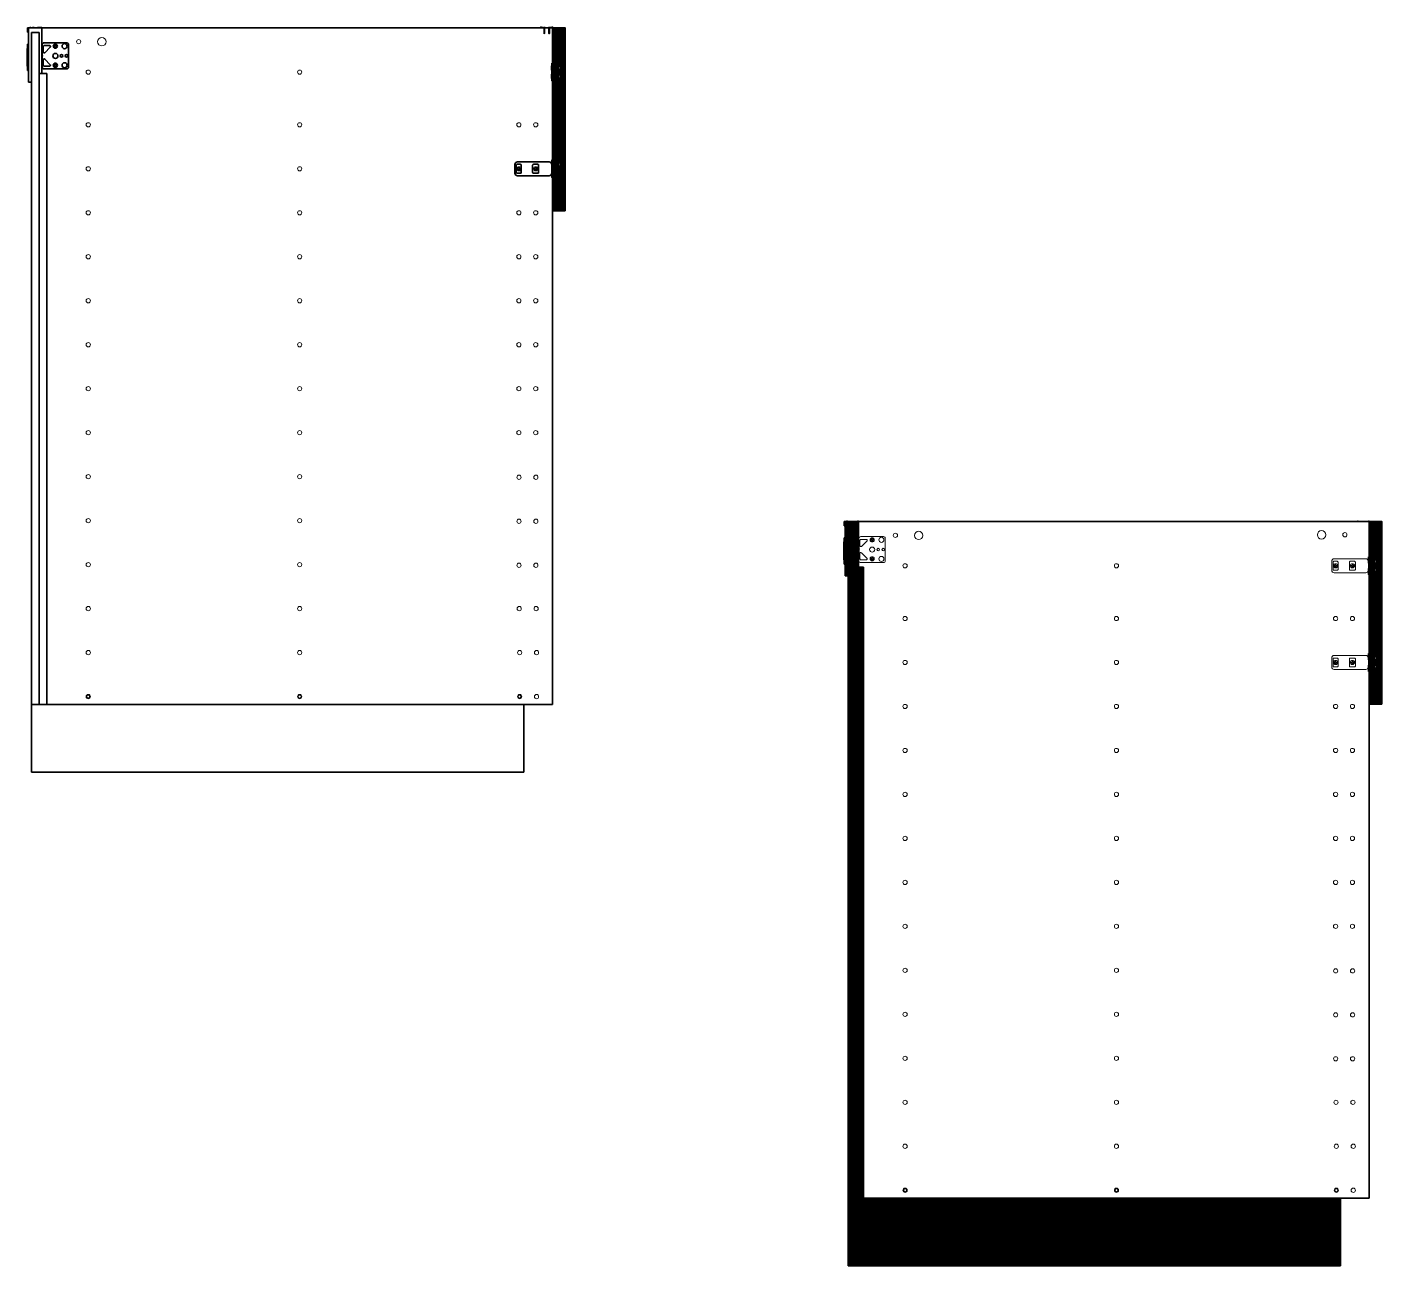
# Model space of a CAD drawing. Header units: inches. Extents: x -714 to 916, y -628 to 501.
# Drawn here: x 86.6 to 246.8, y -553.5 to -407 of the extents above; entities that cross this region are included whole.
import ezdxf

# ---------------------------------------------------------------- set-up
doc = ezdxf.new("R2010")
doc.units = ezdxf.units.IN
doc.header["$MEASUREMENT"] = 0
doc.layers.get('DEFPOINTS').update_dxf_attribs({"color": 210, "lineweight": 18})
for name, color, linetype, lineweight in [('A-ELEV-MBE', 7, 'Continuous', 18), ('A-SECT-MCUT', 7, 'Continuous', 35), ('A-SECT-MCUT1', 7, 'Continuous', 35)]:
    doc.layers.add(name, color=color, linetype=linetype, lineweight=lineweight)
doc.layers.add('SEZIONE', color=252, linetype='Continuous')
pattern_1 = [(45, (969.0459, -375.0264), (-0.7071068, 0.7071068), [])]
pattern_2 = [(45, (1065.4218, -433.3933), (-0.7071068, 0.7071068), [])]
pattern_3 = [(45, (1131.5735, -428.1243), (-0.7071068, 0.7071068), [])]

msp = doc.modelspace()

# ---------------------------------------------------------------- hatches: boundary and pattern name
at = {"layer": 'A-SECT-MCUT'}
h = msp.add_hatch(dxfattribs=at)
h.set_pattern_fill('ANSI31', color=256, scale=8, angle=360)
h.set_pattern_definition(pattern_1)
h.paths.add_polyline_path([(147.35, -407), (147.45, -407), (147.45, -407.05), (147.6, -407.05), (147.6, -407.1), (147.35, -407.1)])
h = msp.add_hatch(dxfattribs=at)
h.set_pattern_fill('ANSI31', color=256, scale=8, angle=360)
h.set_pattern_definition(pattern_1)
h.paths.add_polyline_path([(147.68, -407.03), (147.73, -407.03), (147.76, -407.06), (147.76, -407.03), (147.8, -407.03), (147.8, -407.06), (147.83, -407.03), (147.88, -407.03), (147.82, -407.08), (147.73, -407.08)])
h = msp.add_hatch(dxfattribs=at)
h.set_pattern_fill('ANSI31', color=256, scale=8, angle=360)
h.set_pattern_definition(pattern_1)
h.paths.add_polyline_path([(148.65, -407), (148.75, -407), (148.75, -407.1), (148.49, -407.1), (148.49, -407.05), (148.65, -407.05)])
at = {"layer": 'SEZIONE'}
h = msp.add_hatch(dxfattribs=at)
h.set_pattern_fill('ANSI31', color=256)
h.paths.add_polyline_path([(150.25, -407.1), (148.75, -407.1), (148.75, -411.63), (149.64, -411.63), (149.64, -411.99), (148.75, -411.99), (148.75, -412.65), (149.64, -412.65), (149.64, -413.02), (148.75, -413.02), (148.75, -413.37), (148.75, -423.06), (149.64, -423.06), (149.64, -423.42), (148.75, -423.42), (148.75, -424.8), (148.75, -428.7), (150.25, -428.7)])
h.paths.add_polyline_path([(149.34, -424.13), (149.4, -424.17), (149.4, -424.35), (149.34, -424.39), (148.82, -424.39), (148.82, -424.13), (148.82, -424.13)], flags=16)
h = msp.add_hatch(dxfattribs=at)
h.set_pattern_fill('ANSI31', color=256)
h.paths.add_polyline_path([(183.73, -466), (184.63, -466), (184.63, -470.84), (184.93, -470.84), (184.93, -465.46), (183.25, -465.46), (183.25, -465.96), (183.3, -465.96), (183.3, -465.51), (183.35, -465.51), (183.35, -465.96), (183.35, -467.37), (183.25, -467.37), (183.25, -467.87), (183.3, -467.87), (183.3, -467.42), (183.35, -467.42), (183.35, -467.87), (183.35, -470.07), (183.35, -470.46), (183.3, -470.46), (183.3, -470), (183.25, -470), (183.25, -470.5), (183.35, -470.5), (183.35, -471.86), (183.73, -471.86)])
h = msp.add_hatch(dxfattribs=at)
h.set_pattern_fill('ANSI31', color=256, scale=8, angle=360)
h.set_pattern_definition(pattern_2)
h.paths.add_polyline_path([(183.52, -465.36), (183.62, -465.36), (183.62, -465.41), (183.78, -465.41), (183.78, -465.46), (183.52, -465.46)])
h = msp.add_hatch(dxfattribs=at)
h.set_pattern_fill('ANSI31', color=256)
h.paths.add_polyline_path([(184.63, -470.84), (184.63, -466), (183.73, -466), (183.73, -545.46), (184.63, -545.46)])
h = msp.add_hatch(dxfattribs=at)
h.set_pattern_fill('ANSI31', color=256, scale=8, angle=360)
h.set_pattern_definition(pattern_2)
h.paths.add_polyline_path([(184.67, -465.41), (184.82, -465.41), (184.82, -465.36), (184.92, -465.36), (184.92, -465.46), (184.67, -465.46)])
h = msp.add_hatch(dxfattribs=at)
h.set_pattern_fill('ANSI31', color=256)
h.paths.add_polyline_path([(246.83, -465.46), (245.33, -465.46), (245.33, -469.99), (246.22, -469.99), (246.22, -470.36), (245.33, -470.36), (245.33, -471.02), (246.22, -471.02), (246.22, -471.38), (245.33, -471.38), (245.33, -471.74), (245.33, -481.42), (246.22, -481.42), (246.22, -481.79), (245.33, -481.79), (245.33, -482.45), (246.22, -482.45), (246.22, -482.81), (245.33, -482.81), (245.33, -483.17), (245.33, -487.06), (246.83, -487.06)])
h = msp.add_hatch(dxfattribs=at)
h.set_pattern_fill('ANSI31', color=256, scale=8)
h.set_pattern_definition(pattern_3)
h.paths.add_polyline_path([(183.2, -467.87), (183.25, -467.87), (183.3, -467.87), (183.3, -467.42), (183.35, -467.42), (183.35, -467.87), (183.35, -470.07), (183.35, -470.46), (183.3, -470.46), (183.3, -470), (183.25, -470), (183.2, -470)])
h = msp.add_hatch(dxfattribs=at)
h.set_pattern_fill('ANSI31', color=256, scale=8)
h.set_pattern_definition(pattern_3)
h.paths.add_polyline_path([(184.93, -468.17), (184.98, -468.17), (184.98, -468.63, -0.268684), (184.93, -468.95)])
h = msp.add_hatch(dxfattribs=at)
h.set_pattern_fill('ANSI31', color=256)
h.paths.add_polyline_path([(185.53, -470.84), (184.63, -470.84), (184.63, -545.46), (185.53, -545.46)])
h = msp.add_hatch(dxfattribs=at)
h.set_pattern_fill('ANSI31', color=256, angle=360)
h.paths.add_polyline_path([(183.73, -545.46), (241.93, -545.46), (241.93, -553.46), (183.73, -553.46)])

# ---------------------------------------------------------------- linework, layer by layer
for p, q in [((87.04, -407), (87.04, -407.05)), ((87.04, -407.05), (87.19, -407.05)), ((87.19, -407.05), (87.19, -407.1)), ((88.09, -407.05), (88.09, -407.1)), ((88.24, -407.05), (88.09, -407.05)), ((88.24, -407), (88.24, -407.05))]:
    msp.add_line(p, q)
for points in [[(87.34, -407.1), (86.94, -407.1), (86.94, -407), (87.04, -407)], [(87.61, -407.1), (87.4, -407.1)], [(87.92, -407.1), (87.61, -407.1)], [(88.24, -407), (88.34, -407), (88.34, -407.1), (87.98, -407.1)]]:
    msp.add_lwpolyline(points)
at = {"layer": 'A-ELEV-MBE'}
for p, q in [((183.52, -465.46), (183.92, -465.46)), ((183.62, -465.36), (183.62, -465.41)), ((183.62, -465.41), (183.78, -465.41)), ((183.78, -465.41), (183.78, -465.46)), ((183.85, -465.4), (184.05, -465.4)), ((183.92, -465.46), (183.85, -465.4)), ((183.9, -465.4), (183.93, -465.43)), ((184, -465.45), (183.91, -465.45)), ((183.92, -465.46), (183.92, -465.46)), ((183.93, -465.43), (183.93, -465.4)), ((183.93, -465.4), (183.97, -465.4)), ((183.97, -465.4), (183.97, -465.43)), ((183.97, -465.43), (184, -465.4)), ((184.05, -465.4), (183.98, -465.46)), ((183.98, -465.46), (184, -465.46)), ((183.98, -465.46), (183.99, -465.46)), ((184, -465.46), (184.5, -465.46)), ((184.43, -465.4), (184.63, -465.4)), ((184.5, -465.46), (184.43, -465.4)), ((184.48, -465.4), (184.51, -465.43)), ((184.58, -465.45), (184.48, -465.45)), ((184.5, -465.46), (184.5, -465.46)), ((184.51, -465.43), (184.51, -465.4)), ((184.51, -465.4), (184.55, -465.4)), ((184.55, -465.4), (184.55, -465.43)), ((184.55, -465.43), (184.58, -465.4)), ((184.63, -465.4), (184.56, -465.46)), ((184.56, -465.46), (184.56, -465.46)), ((184.67, -465.41), (184.67, -465.46)), ((184.82, -465.41), (184.67, -465.41)), ((184.82, -465.36), (184.82, -465.41)), ((243.93, -465.46), (244.33, -465.46)), ((244.03, -465.36), (244.03, -465.41)), ((244.03, -465.41), (244.18, -465.41)), ((244.18, -465.41), (244.18, -465.46)), ((244.26, -465.4), (244.46, -465.4)), ((244.33, -465.46), (244.26, -465.4)), ((244.31, -465.4), (244.34, -465.43)), ((244.41, -465.45), (244.31, -465.45)), ((244.33, -465.46), (244.33, -465.46)), ((244.34, -465.43), (244.34, -465.4)), ((244.34, -465.4), (244.38, -465.4)), ((244.38, -465.4), (244.38, -465.43)), ((244.38, -465.43), (244.41, -465.4)), ((244.46, -465.4), (244.39, -465.46)), ((244.39, -465.46), (244.41, -465.46)), ((244.39, -465.46), (244.39, -465.46)), ((244.41, -465.46), (244.91, -465.46)), ((244.84, -465.4), (245.04, -465.4)), ((244.91, -465.46), (244.84, -465.4)), ((244.89, -465.4), (244.92, -465.43)), ((244.99, -465.45), (244.89, -465.45)), ((244.91, -465.46), (244.91, -465.46)), ((244.92, -465.43), (244.92, -465.4)), ((244.92, -465.4), (244.96, -465.4)), ((244.96, -465.4), (244.96, -465.43)), ((244.96, -465.43), (244.99, -465.4)), ((245.04, -465.4), (244.97, -465.46)), ((244.97, -465.46), (244.97, -465.46)), ((245.08, -465.41), (245.08, -465.46)), ((245.23, -465.41), (245.08, -465.41)), ((245.23, -465.36), (245.23, -465.41)), ((186.5, -467.58), (186.39, -467.58)), ((186.39, -467.58), (186.39, -467.66)), ((186.39, -467.66), (186.5, -467.66)), ((186.5, -467.58), (186.5, -467.46)), ((186.5, -467.46), (186.55, -467.46)), ((186.5, -467.78), (186.5, -467.66)), ((186.58, -467.78), (186.5, -467.78)), ((186.55, -467.46), (186.59, -467.46)), ((186.59, -467.78), (186.58, -467.78)), ((186.59, -467.46), (186.59, -467.58)), ((186.71, -467.58), (186.59, -467.58)), ((186.59, -467.66), (186.59, -467.78)), ((186.59, -467.66), (186.71, -467.66)), ((186.71, -467.62), (186.71, -467.58)), ((186.71, -467.66), (186.71, -467.6)), ((186.5, -469.82), (186.39, -469.82)), ((186.39, -469.82), (186.39, -469.9)), ((186.39, -469.9), (186.5, -469.9)), ((186.5, -469.82), (186.5, -469.7)), ((186.5, -469.7), (186.55, -469.7)), ((186.5, -470.02), (186.5, -469.9)), ((186.58, -470.02), (186.5, -470.02)), ((186.55, -469.7), (186.59, -469.7)), ((186.59, -470.02), (186.58, -470.02)), ((186.59, -469.7), (186.59, -469.82)), ((186.71, -469.82), (186.59, -469.82)), ((186.59, -469.9), (186.59, -470.02)), ((186.59, -469.9), (186.71, -469.9)), ((186.71, -469.86), (186.71, -469.82)), ((186.71, -469.9), (186.71, -469.84)), ((241.31, -470.65), (241.19, -470.65)), ((241.19, -470.65), (241.19, -470.73)), ((241.19, -470.73), (241.31, -470.73)), ((241.31, -470.65), (241.31, -470.53)), ((241.31, -470.53), (241.36, -470.53)), ((241.31, -470.85), (241.31, -470.73)), ((241.39, -470.85), (241.31, -470.85)), ((241.36, -470.53), (241.4, -470.53)), ((241.4, -470.85), (241.39, -470.85)), ((241.4, -470.53), (241.4, -470.65)), ((241.52, -470.65), (241.4, -470.65)), ((241.4, -470.73), (241.4, -470.85)), ((241.4, -470.73), (241.52, -470.73)), ((241.52, -470.69), (241.52, -470.65)), ((241.52, -470.73), (241.52, -470.67)), ((243.31, -470.65), (243.19, -470.65)), ((243.19, -470.65), (243.19, -470.73)), ((243.19, -470.73), (243.31, -470.73)), ((243.31, -470.65), (243.31, -470.53)), ((243.31, -470.53), (243.36, -470.53)), ((243.31, -470.85), (243.31, -470.73)), ((243.39, -470.85), (243.31, -470.85)), ((243.36, -470.53), (243.4, -470.53)), ((243.4, -470.85), (243.39, -470.85)), ((243.4, -470.53), (243.4, -470.65)), ((243.52, -470.65), (243.4, -470.65)), ((243.4, -470.73), (243.4, -470.85)), ((243.4, -470.73), (243.52, -470.73)), ((243.52, -470.69), (243.52, -470.65)), ((243.52, -470.73), (243.52, -470.67)), ((241.31, -482.08), (241.19, -482.08)), ((241.19, -482.08), (241.19, -482.16)), ((241.19, -482.16), (241.31, -482.16)), ((241.31, -482.08), (241.31, -481.96)), ((241.31, -481.96), (241.36, -481.96)), ((241.31, -482.28), (241.31, -482.16)), ((241.36, -481.96), (241.4, -481.96)), ((241.4, -481.96), (241.4, -482.08)), ((241.52, -482.08), (241.4, -482.08)), ((241.4, -482.16), (241.4, -482.28)), ((241.4, -482.16), (241.52, -482.16)), ((241.52, -482.12), (241.52, -482.08)), ((241.52, -482.16), (241.52, -482.1)), ((243.31, -482.08), (243.19, -482.08)), ((243.19, -482.08), (243.19, -482.16)), ((243.19, -482.16), (243.31, -482.16)), ((243.31, -482.08), (243.31, -481.96)), ((243.31, -481.96), (243.36, -481.96)), ((243.31, -482.28), (243.31, -482.16)), ((243.36, -481.96), (243.4, -481.96)), ((243.4, -481.96), (243.4, -482.08)), ((243.52, -482.08), (243.4, -482.08)), ((243.4, -482.16), (243.4, -482.28)), ((243.4, -482.16), (243.52, -482.16)), ((243.52, -482.12), (243.52, -482.08)), ((243.52, -482.16), (243.52, -482.1)), ((241.39, -482.28), (241.31, -482.28)), ((241.4, -482.28), (241.39, -482.28)), ((243.39, -482.28), (243.31, -482.28)), ((243.4, -482.28), (243.39, -482.28))]:
    msp.add_line(p, q, dxfattribs=at)
for points in [[(183.92, -465.46), (183.52, -465.46), (183.52, -465.36), (183.62, -465.36)], [(184.2, -465.46), (183.98, -465.46)], [(184.5, -465.46), (184.2, -465.46)], [(184.82, -465.36), (184.92, -465.36), (184.92, -465.46), (184.56, -465.46)], [(244.33, -465.46), (243.93, -465.46), (243.93, -465.36), (244.03, -465.36)], [(244.6, -465.46), (244.39, -465.46)], [(244.91, -465.46), (244.6, -465.46)], [(245.23, -465.36), (245.33, -465.36), (245.33, -465.46), (244.97, -465.46)]]:
    msp.add_lwpolyline(points, dxfattribs=at)
for points in [[(185.19, -467.23), (187.9, -467.23, -0.414214), (188.1, -467.43), (188.1, -470.11, -0.414214), (187.9, -470.31), (185.19, -470.31, -0.414214), (184.99, -470.11), (184.99, -467.43, -0.414214)], [(185.11, -468.32), (185.11, -467.66, -0.414214), (185.21, -467.56), (185.87, -467.56, -0.668179), (185.94, -467.73), (185.28, -468.39, -0.668179)], [(185.11, -469.22), (185.11, -469.88, 0.414214), (185.21, -469.98), (185.87, -469.98, 0.668179), (185.94, -469.81), (185.28, -469.15, 0.668179)], [(241.19, -469.86), (244.93, -469.86, -0.414214), (245.23, -470.16), (245.23, -471.21, -0.414214), (244.93, -471.51), (241.19, -471.51, -0.414214), (240.89, -471.21), (240.89, -470.16, -0.414214)], [(241.15, -470.16), (241.54, -470.16, -0.414214), (241.64, -470.26), (241.64, -471.12, -0.414214), (241.54, -471.22), (241.15, -471.22, -0.414214), (241.05, -471.12), (241.05, -470.26, -0.414214)], [(243.09, -470.16), (243.59, -470.16, -0.414214), (243.69, -470.26), (243.69, -471.12, -0.414214), (243.59, -471.22), (243.09, -471.22, -0.414214), (242.99, -471.12), (242.99, -470.26, -0.414214)], [(241.19, -481.29), (244.93, -481.29, -0.414214), (245.23, -481.59), (245.23, -482.64, -0.414214), (244.93, -482.94), (241.19, -482.94, -0.414214), (240.89, -482.64), (240.89, -481.59, -0.414214)], [(241.15, -481.59), (241.54, -481.59, -0.414214), (241.64, -481.69), (241.64, -482.55, -0.414214), (241.54, -482.65), (241.15, -482.65, -0.414214), (241.05, -482.55), (241.05, -481.69, -0.414214)], [(243.09, -481.59), (243.59, -481.59, -0.414214), (243.69, -481.69), (243.69, -482.55, -0.414214), (243.59, -482.65), (243.09, -482.65, -0.414214), (242.99, -482.55), (242.99, -481.69, -0.414214)]]:
    msp.add_lwpolyline(points, format="xyb", close=True, dxfattribs=at)
for centre, radius in [((92.71, -408.72), 0.25), ((95.46, -408.72), 0.5), ((93.85, -412.32), 0.25), ((118.85, -412.32), 0.25), ((93.85, -418.55), 0.25), ((118.85, -418.55), 0.25), ((144.77, -418.55), 0.25), ((146.77, -418.55), 0.25), ((93.85, -423.75), 0.25), ((118.85, -423.75), 0.25), ((144.77, -423.75), 0.25), ((146.77, -423.75), 0.25), ((93.85, -428.95), 0.25), ((118.85, -428.95), 0.25), ((144.77, -428.95), 0.25), ((146.77, -428.95), 0.25), ((93.85, -434.15), 0.25), ((118.85, -434.15), 0.25), ((144.77, -434.15), 0.25), ((146.77, -434.15), 0.25), ((93.85, -439.35), 0.25), ((118.85, -439.35), 0.25), ((144.77, -439.35), 0.25), ((146.77, -439.35), 0.25), ((93.85, -444.55), 0.25), ((118.85, -444.55), 0.25), ((144.77, -444.55), 0.25), ((146.77, -444.55), 0.25), ((93.85, -449.75), 0.25), ((118.85, -449.75), 0.25), ((144.77, -449.75), 0.25), ((146.77, -449.75), 0.25), ((93.85, -454.95), 0.25), ((118.85, -454.95), 0.25), ((144.77, -454.95), 0.25), ((146.77, -454.95), 0.25), ((93.85, -460.15), 0.25), ((118.85, -460.15), 0.25), ((144.78, -460.22), 0.25), ((146.78, -460.22), 0.25), ((93.85, -465.35), 0.25), ((118.85, -465.35), 0.25), ((144.78, -465.42), 0.25), ((146.78, -465.42), 0.25), ((186.55, -467.62), 0.25), ((187.64, -467.62), 0.3), ((189.3, -467.09), 0.25), ((192.05, -467.09), 0.5), ((239.7, -467.02), 0.5), ((242.45, -467.02), 0.25), ((186.55, -468.77), 0.3), ((187.27, -468.77), 0.15), ((187.86, -468.77), 0.15), ((93.85, -470.55), 0.25), ((118.85, -470.55), 0.25), ((144.78, -470.62), 0.25), ((146.78, -470.62), 0.25), ((186.55, -469.86), 0.25), ((187.64, -469.88), 0.3), ((190.44, -470.69), 0.25), ((215.44, -470.69), 0.25), ((241.35, -470.69), 0.25), ((243.35, -470.69), 0.25), ((93.85, -475.75), 0.25), ((118.85, -475.75), 0.25), ((144.81, -475.75), 0.25), ((146.81, -475.75), 0.25), ((190.44, -476.92), 0.25), ((215.44, -476.92), 0.25), ((241.35, -476.92), 0.25), ((243.35, -476.92), 0.25), ((93.85, -480.95), 0.25), ((118.85, -480.95), 0.25), ((144.86, -480.95), 0.25), ((146.86, -480.95), 0.25), ((190.44, -482.12), 0.25), ((215.44, -482.12), 0.25), ((241.35, -482.12), 0.25), ((243.35, -482.12), 0.25), ((93.85, -486.15), 0.25), ((93.85, -486.15), 0.17), ((118.85, -486.15), 0.25), ((118.85, -486.15), 0.17), ((144.86, -486.15), 0.25), ((144.86, -486.15), 0.17), ((146.86, -486.15), 0.25), ((190.44, -487.32), 0.25), ((215.44, -487.32), 0.25), ((241.35, -487.32), 0.25), ((243.35, -487.32), 0.25), ((190.44, -492.52), 0.25), ((215.44, -492.52), 0.25), ((241.35, -492.52), 0.25), ((243.35, -492.52), 0.25), ((190.44, -497.72), 0.25), ((215.44, -497.72), 0.25), ((241.35, -497.72), 0.25), ((243.35, -497.72), 0.25), ((190.44, -502.92), 0.25), ((215.44, -502.92), 0.25), ((241.35, -502.92), 0.25), ((243.35, -502.92), 0.25), ((190.44, -508.12), 0.25), ((215.44, -508.12), 0.25), ((241.35, -508.12), 0.25), ((243.35, -508.12), 0.25), ((190.44, -513.32), 0.25), ((215.44, -513.32), 0.25), ((241.35, -513.32), 0.25), ((243.35, -513.32), 0.25), ((190.44, -518.52), 0.25), ((215.44, -518.52), 0.25), ((241.36, -518.58), 0.25), ((243.36, -518.58), 0.25), ((190.44, -523.72), 0.25), ((215.44, -523.72), 0.25), ((241.36, -523.78), 0.25), ((243.36, -523.78), 0.25), ((190.44, -528.92), 0.25), ((215.44, -528.92), 0.25), ((241.36, -528.98), 0.25), ((243.36, -528.98), 0.25), ((190.44, -534.12), 0.25), ((215.44, -534.12), 0.25), ((241.4, -534.12), 0.25), ((243.4, -534.12), 0.25), ((190.44, -539.32), 0.25), ((215.44, -539.32), 0.25), ((241.44, -539.32), 0.25), ((243.44, -539.32), 0.25), ((190.44, -544.52), 0.25), ((190.44, -544.52), 0.17), ((215.44, -544.52), 0.25), ((215.44, -544.52), 0.17), ((241.44, -544.52), 0.25), ((241.44, -544.52), 0.17), ((243.44, -544.52), 0.25)]:
    msp.add_circle(centre, radius, dxfattribs=at)
at = {"layer": 'A-SECT-MCUT'}
for p, q in [((86.67, -407.1), (86.67, -407.6)), ((86.67, -407.1), (88.35, -407.1)), ((86.67, -407.6), (86.77, -407.6)), ((86.67, -407.6), (86.72, -407.6)), ((86.72, -407.6), (86.72, -407.14)), ((86.72, -407.14), (86.77, -407.14)), ((86.77, -407.14), (86.77, -407.6)), ((86.77, -407.6), (86.77, -409.01)), ((86.94, -407.1), (87.34, -407.1)), ((87.15, -495.1), (87.15, -407.64)), ((87.15, -407.64), (88.05, -407.64)), ((87.15, -407.91), (87.15, -413.49)), ((87.4, -407.1), (87.42, -407.1)), ((87.42, -407.1), (87.92, -407.1)), ((88.18, -407.1), (148.75, -407.1)), ((88.35, -407.1), (88.35, -412.48)), ((147.35, -407.1), (147.75, -407.1)), ((147.45, -407), (147.45, -407.05)), ((147.45, -407.05), (147.6, -407.05)), ((147.6, -407.05), (147.6, -407.1)), ((147.68, -407.03), (147.88, -407.03)), ((147.75, -407.1), (147.68, -407.03)), ((147.73, -407.03), (147.76, -407.06)), ((147.82, -407.08), (147.73, -407.08)), ((147.73, -407.08), (147.83, -407.14)), ((147.73, -407.12), (147.83, -407.18)), ((147.73, -407.16), (147.83, -407.21)), ((147.73, -407.19), (147.83, -407.25)), ((147.73, -407.23), (147.83, -407.29)), ((147.73, -407.26), (147.83, -407.32)), ((147.73, -407.3), (147.83, -407.36)), ((147.73, -407.34), (147.83, -407.39)), ((147.73, -407.37), (147.83, -407.43)), ((147.73, -407.41), (147.83, -407.47)), ((147.73, -407.44), (147.83, -407.5)), ((147.73, -407.48), (147.83, -407.54)), ((147.73, -407.52), (147.83, -407.57)), ((147.73, -407.55), (147.83, -407.61)), ((147.73, -407.59), (147.83, -407.65)), ((147.73, -407.63), (147.83, -407.68)), ((147.73, -407.66), (147.83, -407.72)), ((147.73, -407.7), (147.83, -407.76)), ((147.74, -407.1), (147.75, -407.1)), ((147.75, -407.1), (147.75, -407.76)), ((147.75, -407.76), (147.78, -407.78)), ((147.76, -407.06), (147.76, -407.03)), ((147.76, -407.03), (147.8, -407.03)), ((147.81, -407.76), (147.78, -407.78)), ((147.8, -407.03), (147.8, -407.06)), ((147.8, -407.06), (147.83, -407.03)), ((147.88, -407.03), (147.81, -407.1)), ((147.81, -407.1), (147.82, -407.1)), ((147.81, -407.1), (147.81, -407.1)), ((147.81, -407.1), (147.81, -407.76)), ((147.82, -407.1), (148.33, -407.1)), ((148.26, -407.03), (148.46, -407.03)), ((148.33, -407.1), (148.26, -407.03)), ((148.3, -407.03), (148.34, -407.06)), ((148.4, -407.08), (148.31, -407.08)), ((148.31, -407.08), (148.4, -407.14)), ((148.31, -407.12), (148.4, -407.18)), ((148.31, -407.16), (148.4, -407.21)), ((148.31, -407.19), (148.4, -407.25)), ((148.31, -407.23), (148.4, -407.29)), ((148.31, -407.26), (148.4, -407.32)), ((148.31, -407.3), (148.4, -407.36)), ((148.31, -407.34), (148.4, -407.39)), ((148.31, -407.37), (148.4, -407.43)), ((148.31, -407.41), (148.4, -407.47)), ((148.31, -407.44), (148.4, -407.5)), ((148.31, -407.48), (148.4, -407.54)), ((148.31, -407.52), (148.4, -407.57)), ((148.31, -407.55), (148.4, -407.61)), ((148.31, -407.59), (148.4, -407.65)), ((148.31, -407.63), (148.4, -407.68)), ((148.31, -407.66), (148.4, -407.72)), ((148.31, -407.7), (148.4, -407.76)), ((148.32, -407.1), (148.33, -407.1)), ((148.33, -407.1), (148.33, -407.76)), ((148.33, -407.76), (148.35, -407.78)), ((148.34, -407.06), (148.34, -407.03)), ((148.34, -407.03), (148.38, -407.03)), ((148.38, -407.76), (148.35, -407.78)), ((148.46, -407.03), (148.38, -407.1)), ((148.38, -407.03), (148.38, -407.06)), ((148.38, -407.06), (148.41, -407.03)), ((148.38, -407.1), (148.39, -407.1)), ((148.38, -407.1), (148.38, -407.76)), ((148.49, -407.05), (148.49, -407.1)), ((148.65, -407.05), (148.49, -407.05)), ((148.65, -407), (148.65, -407.05)), ((148.75, -407.1), (148.75, -487.1)), ((86.67, -409.51), (86.62, -409.51)), ((86.62, -409.51), (86.62, -411.63)), ((86.67, -409.01), (86.67, -409.51)), ((86.67, -409.01), (86.77, -409.01)), ((86.67, -409.51), (86.72, -409.51)), ((86.72, -409.51), (86.72, -409.05)), ((86.72, -409.05), (86.77, -409.05)), ((86.77, -409.05), (86.77, -409.51)), ((86.77, -409.51), (86.77, -411.7)), ((88.35, -409.81), (88.4, -409.81)), ((88.4, -409.81), (88.4, -410.26)), ((86.62, -411.63), (86.67, -411.63)), ((86.67, -411.63), (86.67, -412.13)), ((86.67, -411.63), (86.72, -411.63)), ((86.72, -412.09), (86.72, -411.63)), ((86.77, -411.7), (86.77, -412.09)), ((88.41, -410.34), (88.35, -410.34)), ((88.41, -410.4), (88.35, -410.4)), ((88.4, -411.45), (88.35, -411.45)), ((88.4, -410.49), (88.4, -411.45)), ((148.62, -411.56), (148.62, -412.07)), ((148.75, -411.69), (148.62, -411.56)), ((148.62, -411.69), (148.71, -411.76)), ((148.75, -411.69), (148.75, -411.94)), ((148.82, -411.69), (148.75, -411.69)), ((148.79, -411.99), (149, -411.63)), ((148.82, -411.94), (148.82, -411.69)), ((149.34, -411.69), (148.82, -411.69)), ((148.9, -411.99), (149.11, -411.63)), ((149, -411.99), (149.21, -411.63)), ((149.1, -411.99), (149.31, -411.63)), ((149.34, -411.94), (149.34, -411.69)), ((149.34, -411.69), (149.4, -411.72)), ((149.4, -411.72), (149.4, -411.91)), ((86.67, -412.13), (86.72, -412.13)), ((86.67, -412.13), (86.77, -412.13)), ((86.72, -412.09), (86.77, -412.09)), ((86.77, -412.13), (86.77, -413.49)), ((87.15, -413.2), (87.15, -412.7)), ((88.95, -412.48), (88.05, -412.48)), ((88.35, -412.48), (88.05, -412.48)), ((148.71, -411.76), (148.62, -411.76)), ((148.62, -411.76), (148.62, -411.87)), ((148.62, -411.87), (148.71, -411.87)), ((148.71, -411.87), (148.62, -411.94)), ((148.62, -412.07), (148.75, -411.94)), ((148.62, -412.57), (148.62, -413.08)), ((148.75, -412.7), (148.62, -412.57)), ((148.62, -412.7), (148.71, -412.78)), ((148.71, -412.78), (148.62, -412.78)), ((148.62, -412.78), (148.62, -412.88)), ((148.62, -412.88), (148.71, -412.88)), ((148.71, -412.88), (148.62, -412.96)), ((148.62, -413.08), (148.75, -412.96)), ((148.75, -411.94), (148.82, -411.94)), ((148.75, -412.96), (148.75, -412.7)), ((148.75, -412.7), (148.82, -412.7)), ((148.82, -412.96), (148.75, -412.96)), ((148.79, -412.65), (149, -413.02)), ((148.82, -411.94), (149.34, -411.94)), ((148.82, -412.7), (148.82, -412.96)), ((148.82, -412.7), (149.34, -412.7)), ((149.34, -412.96), (148.82, -412.96)), ((148.9, -412.65), (149.11, -413.02)), ((149, -412.65), (149.21, -413.02)), ((149.1, -412.65), (149.31, -413.02)), ((149.34, -411.94), (149.4, -411.91)), ((149.34, -412.7), (149.34, -412.96)), ((149.34, -412.7), (149.4, -412.74)), ((149.34, -412.96), (149.4, -412.92)), ((149.4, -412.92), (149.4, -412.74)), ((86.77, -413.49), (87.15, -413.49)), ((148.62, -423.1), (148.62, -422.99)), ((148.62, -422.99), (148.75, -423.12)), ((148.62, -424.51), (148.75, -424.39)), ((148.62, -424.4), (148.62, -424.51)), ((148.71, -423.19), (148.63, -423.12)), ((148.71, -424.31), (148.63, -424.38)), ((148.64, -423.19), (148.71, -423.19)), ((148.64, -424.31), (148.71, -424.31)), ((148.65, -423.35), (148.71, -423.3)), ((148.71, -423.3), (148.65, -423.3)), ((148.75, -423.37), (148.65, -423.47)), ((148.75, -424.13), (148.65, -424.03)), ((148.65, -424.15), (148.71, -424.21)), ((148.71, -424.21), (148.65, -424.21)), ((148.75, -423.12), (148.75, -423.37)), ((148.82, -423.12), (148.75, -423.12)), ((148.75, -423.37), (148.82, -423.37)), ((148.75, -424.39), (148.75, -424.13)), ((148.75, -424.13), (148.82, -424.13)), ((148.82, -424.39), (148.75, -424.39)), ((148.79, -423.42), (149, -423.06)), ((148.79, -424.08), (149, -424.45)), ((148.82, -423.37), (148.82, -423.12)), ((149.34, -423.12), (148.82, -423.12)), ((148.82, -423.37), (149.34, -423.37)), ((148.82, -424.13), (148.82, -424.39)), ((148.82, -424.13), (149.34, -424.13)), ((149.34, -424.39), (148.82, -424.39)), ((148.9, -423.42), (149.11, -423.06)), ((148.9, -424.08), (149.11, -424.45)), ((149, -423.42), (149.21, -423.06)), ((149, -424.08), (149.21, -424.45)), ((149.1, -423.42), (149.31, -423.06)), ((149.1, -424.08), (149.31, -424.45)), ((149.34, -423.37), (149.34, -423.12)), ((149.34, -423.12), (149.4, -423.15)), ((149.34, -423.37), (149.4, -423.34)), ((149.34, -424.13), (149.34, -424.39)), ((149.34, -424.13), (149.4, -424.17)), ((149.34, -424.39), (149.4, -424.35)), ((149.4, -423.15), (149.4, -423.34)), ((149.4, -424.35), (149.4, -424.17)), ((183.25, -465.46), (183.25, -465.96)), ((183.25, -465.46), (184.93, -465.46)), ((183.25, -465.96), (183.35, -465.96)), ((183.25, -465.96), (183.3, -465.96)), ((183.3, -465.96), (183.3, -465.51)), ((183.3, -465.51), (183.35, -465.51)), ((183.35, -465.51), (183.35, -465.96)), ((183.35, -465.96), (183.35, -467.37)), ((183.73, -553.46), (183.73, -466)), ((183.73, -466), (184.63, -466)), ((184.77, -465.46), (245.33, -465.46)), ((184.93, -465.46), (184.93, -470.84)), ((245.33, -465.46), (245.33, -545.46)), ((183.25, -467.37), (183.25, -467.87)), ((183.25, -467.37), (183.35, -467.37)), ((183.3, -467.87), (183.3, -467.42)), ((183.3, -467.42), (183.35, -467.42)), ((183.35, -467.42), (183.35, -467.87)), ((183.73, -466.27), (183.73, -471.86)), ((183.25, -467.87), (183.2, -467.87)), ((183.2, -467.87), (183.2, -470)), ((183.25, -467.87), (183.3, -467.87)), ((183.35, -467.87), (183.35, -470.07)), ((184.93, -468.17), (184.98, -468.17)), ((184.99, -468.71), (184.93, -468.71)), ((184.99, -468.77), (184.93, -468.77)), ((184.98, -468.17), (184.98, -468.63)), ((184.98, -468.86), (184.98, -469.82)), ((183.2, -470), (183.25, -470)), ((183.25, -470), (183.25, -470.5)), ((183.25, -470), (183.3, -470)), ((183.25, -470.5), (183.3, -470.5)), ((183.25, -470.5), (183.35, -470.5)), ((183.3, -470.46), (183.3, -470)), ((183.3, -470.46), (183.35, -470.46)), ((183.35, -470.07), (183.35, -470.46)), ((183.35, -470.5), (183.35, -471.86)), ((185.53, -470.84), (184.63, -470.84)), ((184.93, -470.84), (184.63, -470.84)), ((184.98, -469.82), (184.93, -469.82)), ((245.2, -470.04), (245.2, -469.93)), ((245.2, -469.93), (245.33, -470.05)), ((245.3, -470.13), (245.21, -470.06)), ((245.23, -470.13), (245.3, -470.13)), ((245.23, -470.29), (245.3, -470.23)), ((245.3, -470.23), (245.23, -470.23)), ((245.33, -470.31), (245.23, -470.41)), ((245.33, -471.07), (245.23, -470.97)), ((245.33, -470.05), (245.33, -470.31)), ((245.41, -470.05), (245.33, -470.05)), ((245.33, -470.31), (245.41, -470.31)), ((245.38, -470.36), (245.59, -469.99)), ((245.38, -471.02), (245.59, -471.38)), ((245.41, -470.31), (245.41, -470.05)), ((245.92, -470.05), (245.41, -470.05)), ((245.41, -470.31), (245.92, -470.31)), ((245.48, -470.36), (245.69, -469.99)), ((245.48, -471.02), (245.69, -471.38)), ((245.58, -470.36), (245.79, -469.99)), ((245.58, -471.02), (245.79, -471.38)), ((245.69, -470.36), (245.9, -469.99)), ((245.69, -471.02), (245.9, -471.38)), ((245.92, -470.31), (245.92, -470.05)), ((245.92, -470.05), (245.98, -470.09)), ((245.92, -470.31), (245.98, -470.27)), ((245.98, -470.09), (245.98, -470.27)), ((183.35, -471.86), (183.73, -471.86)), ((183.73, -471.56), (183.73, -471.06)), ((245.2, -471.45), (245.33, -471.32)), ((245.2, -471.34), (245.2, -471.45)), ((245.3, -471.25), (245.21, -471.32)), ((245.23, -471.09), (245.3, -471.14)), ((245.3, -471.14), (245.23, -471.14)), ((245.23, -471.25), (245.3, -471.25)), ((245.33, -471.32), (245.33, -471.07)), ((245.33, -471.07), (245.41, -471.07)), ((245.41, -471.32), (245.33, -471.32)), ((245.41, -471.07), (245.41, -471.32)), ((245.41, -471.07), (245.92, -471.07)), ((245.92, -471.32), (245.41, -471.32)), ((245.92, -471.07), (245.92, -471.32)), ((245.92, -471.07), (245.98, -471.1)), ((245.92, -471.32), (245.98, -471.29)), ((245.98, -471.29), (245.98, -471.1)), ((245.2, -481.47), (245.2, -481.36)), ((245.2, -481.36), (245.33, -481.48)), ((245.3, -481.56), (245.21, -481.49)), ((245.23, -481.56), (245.3, -481.56)), ((245.23, -481.72), (245.3, -481.66)), ((245.3, -481.66), (245.23, -481.66)), ((245.33, -481.74), (245.23, -481.84)), ((245.33, -481.48), (245.33, -481.74)), ((245.41, -481.48), (245.33, -481.48)), ((245.33, -481.74), (245.41, -481.74)), ((245.38, -481.79), (245.59, -481.42)), ((245.41, -481.74), (245.41, -481.48)), ((245.92, -481.48), (245.41, -481.48)), ((245.41, -481.74), (245.92, -481.74)), ((245.48, -481.79), (245.69, -481.42)), ((245.58, -481.79), (245.79, -481.42)), ((245.69, -481.79), (245.9, -481.42)), ((245.92, -481.74), (245.92, -481.48)), ((245.92, -481.48), (245.98, -481.52)), ((245.92, -481.74), (245.98, -481.7)), ((245.98, -481.52), (245.98, -481.7)), ((245.2, -482.88), (245.33, -482.75)), ((245.2, -482.77), (245.2, -482.88)), ((245.3, -482.68), (245.21, -482.75)), ((245.33, -482.5), (245.23, -482.4)), ((245.23, -482.52), (245.3, -482.57)), ((245.3, -482.57), (245.23, -482.57)), ((245.23, -482.68), (245.3, -482.68)), ((245.33, -482.75), (245.33, -482.5)), ((245.33, -482.5), (245.41, -482.5)), ((245.41, -482.75), (245.33, -482.75)), ((245.38, -482.45), (245.59, -482.81)), ((245.41, -482.5), (245.41, -482.75)), ((245.41, -482.5), (245.92, -482.5)), ((245.92, -482.75), (245.41, -482.75)), ((245.48, -482.45), (245.69, -482.81)), ((245.58, -482.45), (245.79, -482.81)), ((245.69, -482.45), (245.9, -482.81)), ((245.92, -482.5), (245.92, -482.75)), ((245.92, -482.5), (245.98, -482.53)), ((245.92, -482.75), (245.98, -482.72)), ((245.98, -482.72), (245.98, -482.53)), ((148.75, -487.1), (87.15, -487.1)), ((145.35, -495.1), (145.35, -487.1)), ((145.35, -495.1), (87.15, -495.1)), ((245.33, -545.46), (183.73, -545.46)), ((241.93, -553.46), (241.93, -545.46)), ((241.93, -553.46), (183.73, -553.46))]:
    msp.add_line(p, q, dxfattribs=at)
at = {"layer": 'A-SECT-MCUT', "linetype": 'Continuous'}
for p, q in [((87.15, -407.64), (88.05, -407.64)), ((183.73, -466), (184.63, -466))]:
    msp.add_line(p, q, dxfattribs=at)
at = {"layer": 'A-SECT-MCUT'}
for points in [[(147.75, -407.1), (147.35, -407.1), (147.35, -407), (147.45, -407)], [(148.02, -407.1), (147.81, -407.1)], [(148.33, -407.1), (148.02, -407.1)], [(148.65, -407), (148.75, -407), (148.75, -407.1), (148.38, -407.1)], [(148.65, -423.19), (148.65, -423.4)], [(148.65, -424.1), (148.65, -424.31)], [(245.23, -470.13), (245.23, -470.34)], [(245.23, -471.04), (245.23, -471.25)], [(245.23, -481.56), (245.23, -481.77)], [(245.23, -482.47), (245.23, -482.68)]]:
    msp.add_lwpolyline(points, dxfattribs=at)
for points in [[(150.25, -428.7), (148.75, -428.7), (148.75, -407.1), (150.25, -407.1)], [(149.64, -411.99), (148.75, -411.99), (148.75, -411.63), (149.64, -411.63)], [(149.64, -412.65), (148.75, -412.65), (148.75, -413.02), (149.64, -413.02)], [(149.64, -423.42), (148.75, -423.42), (148.75, -423.06), (149.64, -423.06)], [(149.64, -424.08), (148.75, -424.08), (148.75, -424.45), (149.64, -424.45)], [(246.83, -487.06), (245.33, -487.06), (245.33, -465.46), (246.83, -465.46)], [(246.22, -470.36), (245.33, -470.36), (245.33, -469.99), (246.22, -469.99)], [(246.22, -471.02), (245.33, -471.02), (245.33, -471.38), (246.22, -471.38)], [(246.22, -481.79), (245.33, -481.79), (245.33, -481.42), (246.22, -481.42)], [(246.22, -482.45), (245.33, -482.45), (245.33, -482.81), (246.22, -482.81)]]:
    msp.add_lwpolyline(points, close=True, dxfattribs=at)
for points in [[(148.65, -413.12), (148.65, -413.32, 0.414214), (148.7, -413.37), (148.75, -413.37), (148.75, -411.27), (148.7, -411.27, 0.414214), (148.65, -411.32), (148.65, -411.52)], [(148.65, -424.55), (148.65, -424.75, 0.414214), (148.7, -424.8), (148.75, -424.8), (148.75, -422.7), (148.7, -422.7, 0.414214), (148.65, -422.75), (148.65, -422.95)], [(245.23, -471.48), (245.23, -471.69, 0.414214), (245.28, -471.74), (245.33, -471.74), (245.33, -469.64), (245.28, -469.64, 0.414214), (245.23, -469.69), (245.23, -469.89)], [(245.23, -482.92), (245.23, -483.12, 0.414214), (245.28, -483.17), (245.33, -483.17), (245.33, -481.07), (245.28, -481.07, 0.414214), (245.23, -481.12), (245.23, -481.32)]]:
    msp.add_lwpolyline(points, format="xyb", dxfattribs=at)
for centre in [(88.1, -410.38), (184.68, -468.75)]:
    msp.add_arc(centre, 0.319, 320.9191, 38.8574, dxfattribs=at)
at = {"layer": 'A-SECT-MCUT1'}
for p, q in [((87.27, -407.03), (87.47, -407.03)), ((87.34, -407.1), (87.27, -407.03)), ((87.32, -407.03), (87.35, -407.06)), ((87.42, -407.08), (87.32, -407.08)), ((87.34, -407.1), (87.34, -407.1)), ((87.35, -407.06), (87.35, -407.03)), ((87.35, -407.03), (87.39, -407.03)), ((87.39, -407.03), (87.39, -407.06)), ((87.39, -407.06), (87.42, -407.03)), ((87.47, -407.03), (87.4, -407.1)), ((87.4, -407.1), (87.4, -407.1)), ((87.85, -407.03), (88.05, -407.03)), ((87.92, -407.1), (87.85, -407.03)), ((87.9, -407.03), (87.93, -407.06)), ((88, -407.08), (87.9, -407.08)), ((87.92, -407.1), (87.92, -407.1)), ((87.93, -407.06), (87.93, -407.03)), ((87.93, -407.03), (87.97, -407.03)), ((87.97, -407.03), (87.97, -407.06)), ((87.97, -407.06), (88, -407.03)), ((88.05, -407.03), (87.98, -407.1)), ((87.98, -407.1), (87.98, -407.1)), ((88.05, -407.64), (88.05, -487.1)), ((89.92, -409.21), (89.8, -409.21)), ((89.8, -409.21), (89.8, -409.29)), ((89.8, -409.29), (89.92, -409.29)), ((89.92, -409.21), (89.92, -409.09)), ((89.92, -409.09), (89.97, -409.09)), ((89.92, -409.42), (89.92, -409.29)), ((90, -409.42), (89.92, -409.42)), ((89.97, -409.09), (90.01, -409.09)), ((90.01, -409.42), (90, -409.42)), ((90.01, -409.09), (90.01, -409.21)), ((90.13, -409.21), (90.01, -409.21)), ((90.01, -409.29), (90.01, -409.42)), ((90.01, -409.29), (90.13, -409.29)), ((90.13, -409.25), (90.13, -409.21)), ((90.13, -409.29), (90.13, -409.23)), ((89.92, -411.45), (89.8, -411.45)), ((89.8, -411.45), (89.8, -411.54)), ((89.8, -411.54), (89.92, -411.54)), ((89.92, -411.45), (89.92, -411.33)), ((89.92, -411.33), (89.97, -411.33)), ((89.92, -411.66), (89.92, -411.54)), ((90, -411.66), (89.92, -411.66)), ((89.97, -411.33), (90.01, -411.33)), ((90.01, -411.66), (90, -411.66)), ((90.01, -411.33), (90.01, -411.45)), ((90.13, -411.45), (90.01, -411.45)), ((90.01, -411.54), (90.01, -411.66)), ((90.01, -411.54), (90.13, -411.54)), ((90.13, -411.5), (90.13, -411.45)), ((90.13, -411.54), (90.13, -411.48)), ((148.65, -411.52), (148.75, -411.52)), ((88.95, -412.48), (88.95, -487.1)), ((148.65, -412.12), (148.75, -412.12)), ((148.65, -412.12), (148.65, -412.53)), ((148.65, -412.53), (148.75, -412.53)), ((148.65, -413.12), (148.75, -413.12)), ((148.65, -422.95), (148.75, -422.95)), ((144.72, -423.71), (144.61, -423.71)), ((144.61, -423.71), (144.61, -423.79)), ((144.61, -423.79), (144.72, -423.79)), ((144.72, -423.71), (144.72, -423.59)), ((144.72, -423.59), (144.77, -423.59)), ((144.72, -423.91), (144.72, -423.79)), ((144.8, -423.91), (144.72, -423.91)), ((144.77, -423.59), (144.81, -423.59)), ((144.81, -423.91), (144.8, -423.91)), ((144.81, -423.59), (144.81, -423.71)), ((144.93, -423.71), (144.81, -423.71)), ((144.81, -423.79), (144.81, -423.91)), ((144.81, -423.79), (144.93, -423.79)), ((144.93, -423.75), (144.93, -423.71)), ((144.93, -423.79), (144.93, -423.73)), ((146.72, -423.71), (146.61, -423.71)), ((146.61, -423.71), (146.61, -423.79)), ((146.61, -423.79), (146.72, -423.79)), ((146.72, -423.71), (146.72, -423.59)), ((146.72, -423.59), (146.77, -423.59)), ((146.72, -423.91), (146.72, -423.79)), ((146.8, -423.91), (146.72, -423.91)), ((146.77, -423.59), (146.81, -423.59)), ((146.81, -423.91), (146.8, -423.91)), ((146.81, -423.59), (146.81, -423.71)), ((146.93, -423.71), (146.81, -423.71)), ((146.81, -423.79), (146.81, -423.91)), ((146.81, -423.79), (146.93, -423.79)), ((146.93, -423.75), (146.93, -423.71)), ((146.93, -423.79), (146.93, -423.73)), ((148.65, -423.55), (148.75, -423.55)), ((148.65, -423.96), (148.75, -423.96)), ((148.65, -424.55), (148.75, -424.55)), ((184.63, -466), (184.63, -545.46)), ((185.53, -470.84), (185.53, -545.46)), ((245.23, -469.89), (245.33, -469.89)), ((245.23, -470.48), (245.33, -470.48)), ((245.23, -470.89), (245.33, -470.89)), ((245.23, -471.48), (245.33, -471.48)), ((245.23, -481.32), (245.33, -481.32)), ((245.23, -481.91), (245.33, -481.91)), ((245.23, -482.32), (245.33, -482.32)), ((245.23, -482.92), (245.33, -482.92))]:
    msp.add_line(p, q, dxfattribs=at)
for points in [[(88.61, -408.86), (91.31, -408.86, -0.414214), (91.51, -409.06), (91.51, -411.74, -0.414214), (91.31, -411.94), (88.61, -411.94, -0.414214), (88.41, -411.74), (88.41, -409.06, -0.414214)], [(88.53, -409.95), (88.53, -409.29, -0.414214), (88.63, -409.19), (89.29, -409.19, -0.668179), (89.36, -409.36), (88.7, -410.02, -0.668179)], [(88.53, -410.85), (88.53, -411.51, 0.414214), (88.63, -411.61), (89.29, -411.61, 0.668179), (89.36, -411.44), (88.7, -410.78, 0.668179)], [(144.61, -422.93), (148.35, -422.93, -0.414214), (148.65, -423.23), (148.65, -424.28, -0.414214), (148.35, -424.58), (144.61, -424.58, -0.414214), (144.31, -424.28), (144.31, -423.23, -0.414214)], [(144.57, -423.22), (144.96, -423.22, -0.414214), (145.06, -423.32), (145.06, -424.18, -0.414214), (144.96, -424.28), (144.57, -424.28, -0.414214), (144.47, -424.18), (144.47, -423.32, -0.414214)], [(146.5, -423.22), (147.01, -423.22, -0.414214), (147.11, -423.32), (147.11, -424.18, -0.414214), (147.01, -424.28), (146.5, -424.28, -0.414214), (146.4, -424.18), (146.4, -423.32, -0.414214)]]:
    msp.add_lwpolyline(points, format="xyb", close=True, dxfattribs=at)
for centre, radius in [((89.96, -410.4), 0.3), ((89.96, -409.25), 0.25), ((91.05, -409.25), 0.3), ((89.96, -411.5), 0.25), ((90.68, -410.4), 0.15), ((91.05, -411.51), 0.3), ((91.28, -410.4), 0.15)]:
    msp.add_circle(centre, radius, dxfattribs=at)
at = {"layer": 'DEFPOINTS'}
msp.add_lwpolyline([(183.73, -466), (184.63, -466), (184.63, -545.46), (183.73, -545.46)], close=True, dxfattribs=at)

doc.saveas('drawing.dxf')
